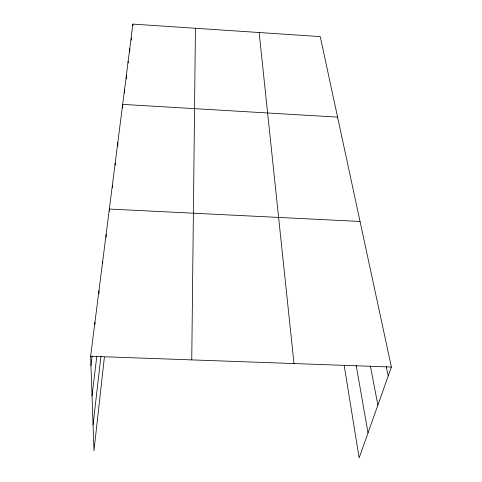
<?xml version="1.0" encoding="UTF-8"?>
<svg xmlns="http://www.w3.org/2000/svg" width="482" height="482" viewBox="0 0 482 482"><rect width="100%" height="100%" fill="white"/><g stroke="black" fill="none" stroke-linecap="round" stroke-linejoin="round"><path stroke-width="0.72" d="M122.657 108.046L122.669 104.389L337.587 117.12M124.555 93.008L124.579 89.387M126.368 78.674L126.398 75.096M128.122 62.883L128.134 61.461M129.754 51.954L129.791 48.447M191.752 359.897L195.445 28.275M131.321 40.169L131.351 38.084M132.869 25.6L132.887 24.1L320.253 36.602L391.39 367.043L359.15 457.9L344.22 365.766M104.389 357.198L93.978 450.724L90.61 356.276L132.887 24.1M93.056 424.781L100.967 356.222M92.026 395.921L96.798 356.216M90.941 365.573L92.152 355.957M90.61 356.276L391.39 367.043M360.048 221.455L109.348 209.049L109.372 211.176M386.239 366.483L388.227 375.954M370.363 365.868L377.882 405.103M356.15 365.272L368.025 432.884M259.147 32.523L293.996 363.555M94.942 322.229L95.008 324.38M98.955 290.742L99.021 293.61M102.672 261.539L102.708 263.684M106.124 234.379L106.167 237.228M112.36 185.383L112.372 187.492M115.186 163.211L115.192 165.302M117.831 142.401L117.831 146.136"/></g></svg>
